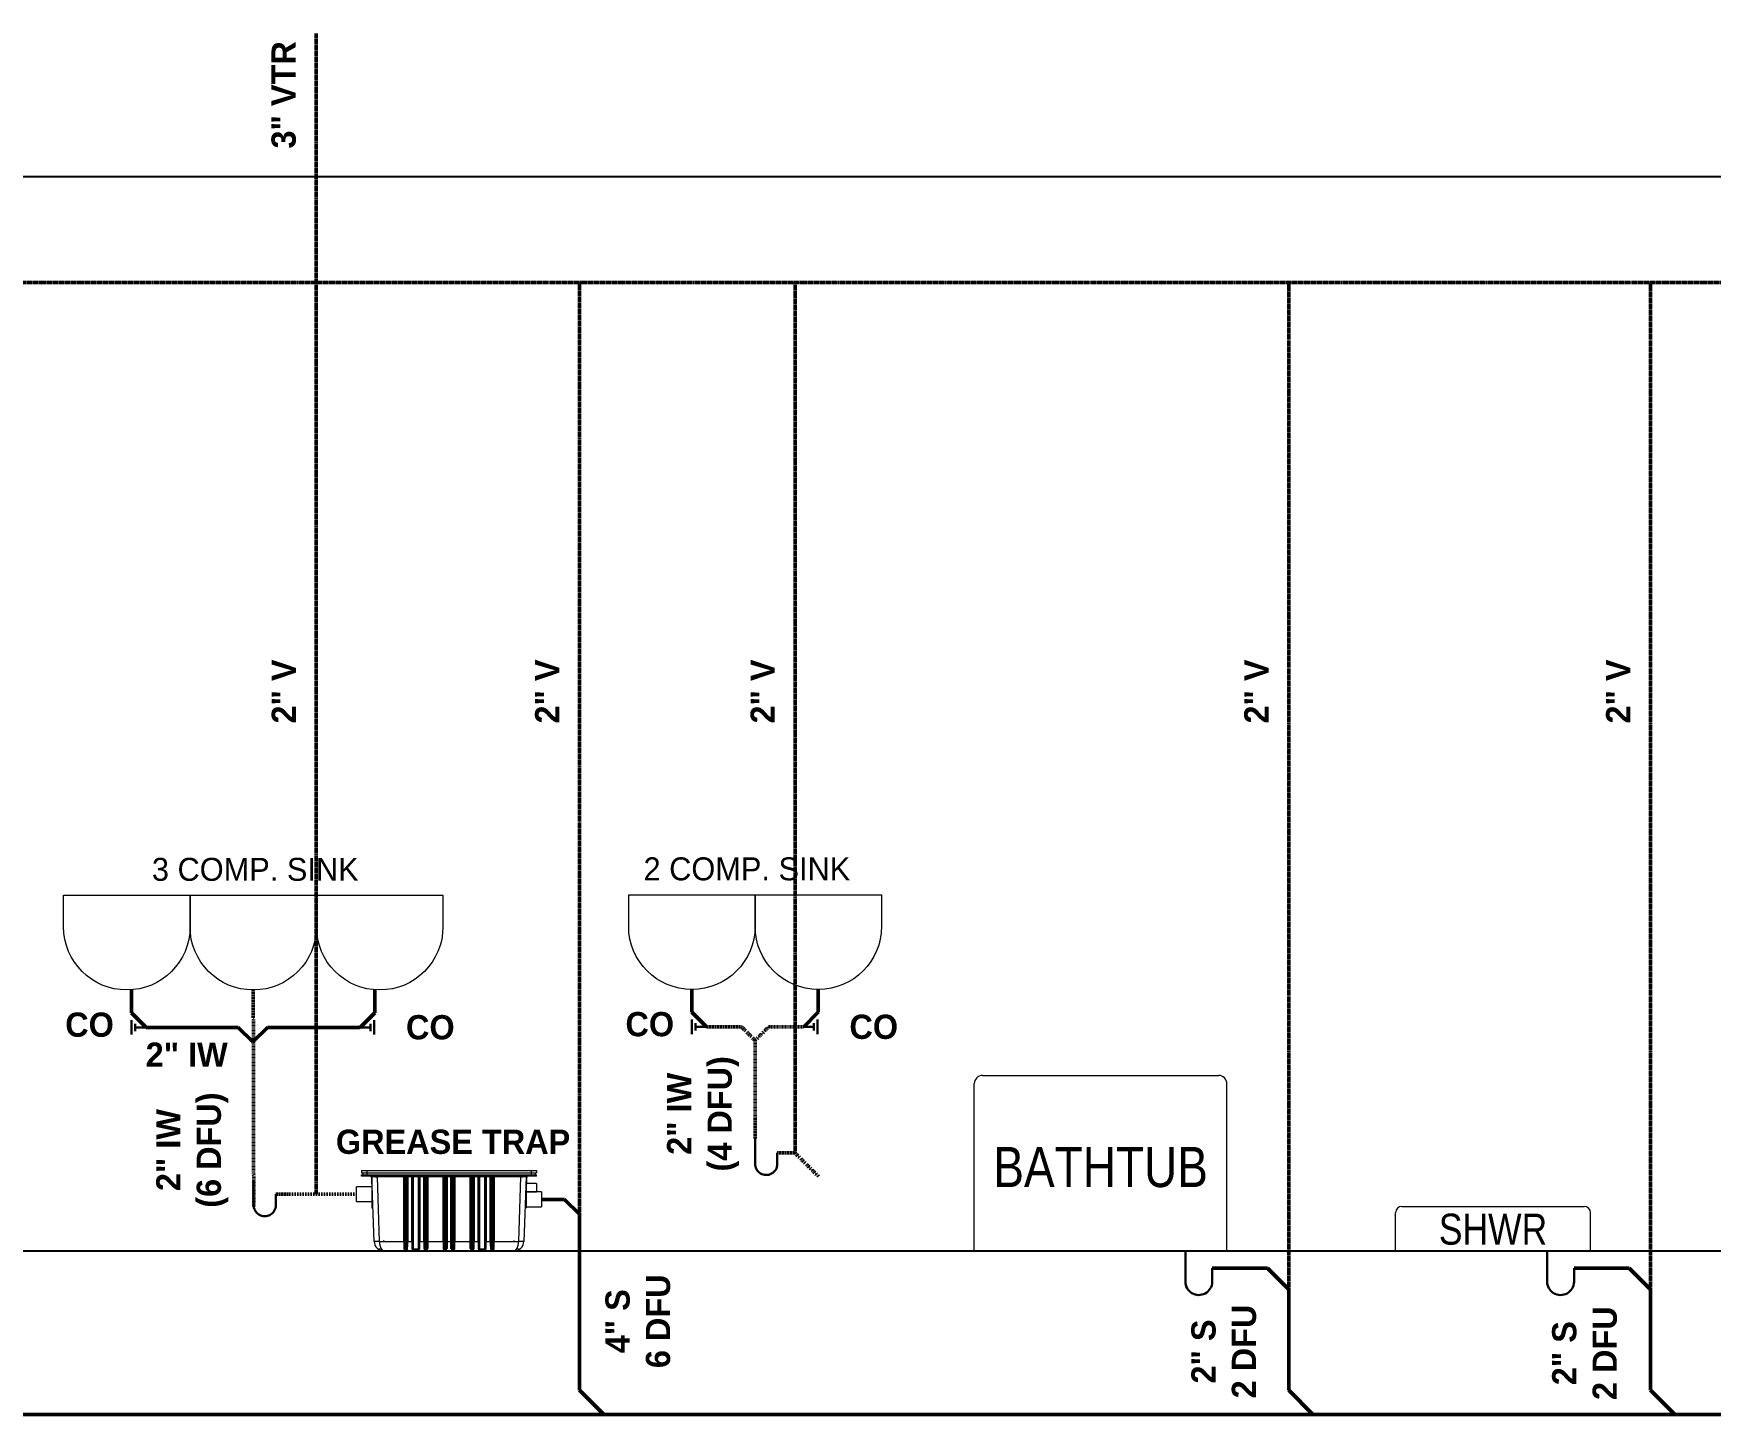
# Model space of a CAD drawing. Header units: inches. Extents: x 2025 to 34930, y -6955 to 4650.
# Drawn here: x 15195 to 15886, y -2734 to -2165 of the extents above; entities that cross this region are included whole.
import ezdxf
from ezdxf.enums import TextEntityAlignment as Align

# ---------------------------------------------------------------- set-up
doc = ezdxf.new("R2010")
doc.units = ezdxf.units.IN
doc.header["$MEASUREMENT"] = 0
doc.linetypes.add('DASHDOT', pattern=[1, 0.5, -0.25, 0, -0.25])
doc.linetypes.add('HIDDEN2', pattern=[0.1875, 0.125, -0.0625])
for name, color, linetype, lineweight in [('P-DR-ACCESS.', 3, 'Continuous', 30), ('P-DR-PIPE', 30, 'Continuous', 50), ('P-DR-TEXT', 7, 'Continuous', 25), ('P-IW-PIPE', 2, 'DASHDOT', 50), ('P-RISER-FIXT', 21, 'Continuous', 20), ('P-VENT', 132, 'HIDDEN2', 50)]:
    doc.layers.add(name, color=color, linetype=linetype, lineweight=lineweight)
doc.styles.add('ARIAL_NARROW', font='ARIALN.TTF')
doc.styles.add('BOO', font='GOTHIC.TTF', dxfattribs={"height": 6})

# ---------------------------------------------------------------- blocks, each defined once
blk = doc.blocks.new('A$C0e8e4996')
for p, q in [((0, 0), (3, 0)), ((3, 1), (3, -1)), ((4, 2), (4, -2))]:
    blk.add_line(p, q)
blk = doc.blocks.new('A$C98944e17')
blk.add_lwpolyline([(16.68, 83.4), (16.68, 75.06, -1), (-16.68, 75.06), (-16.68, 83.4)], format="xyb", close=True)
blk = doc.blocks.new('3COMP')
at = {"xscale": 1.562234001198007, "yscale": 1.562234001198007, "zscale": 1.562234001198007}
for p in [(-52.12, -91.2), (0, -91.2), (52.12, -91.2)]:
    blk.add_blockref('A$C98944e17', p, dxfattribs=at)
at = {"insert": (-41.79, 54.48), "char_height": 9.4781, "attachment_point": 1, "style": 'BOO'}
blk.add_mtext_dynamic_manual_height_columns('3 COMP. SINK', width=98.519, gutter_width=47.39, heights=[0], dxfattribs=at)
blk = doc.blocks.new('2COMP.S.')
at = {"xscale": 1.562234001198007, "yscale": 1.562234001198007, "zscale": 1.562234001198007}
for p in [(-26.06, -130.29), (26.06, -130.29)]:
    blk.add_blockref('A$C98944e17', p, dxfattribs=at)
at = {"insert": (-46, 15.39), "char_height": 9.4781, "attachment_point": 1, "style": 'BOO'}
blk.add_mtext_dynamic_manual_height_columns('2 COMP. SINK', width=98.519, gutter_width=47.39, heights=[0], dxfattribs=at)
blk = doc.blocks.new('BTHTB')
at = {"layer": 'P-RISER-FIXT'}
for p, q in [((90583.87, 18040.18), (90630.95, 18040.18)), ((90582.24, 18005.25), (90582.24, 18038.56)), ((90632.58, 18005.25), (90632.58, 18038.56)), ((90632.58, 18005.25), (90582.24, 18005.25))]:
    blk.add_line(p, q, dxfattribs=at)
for centre, start, end in [((90583.87, 18038.56), 90, 180), ((90630.95, 18038.56), 0, 90)]:
    blk.add_arc(centre, 1.63, start, end, dxfattribs=at)
at = {"layer": 'P-RISER-FIXT', "style": 'ARIAL_NARROW'}
blk.add_text('BATHTUB', height=8, rotation=360, dxfattribs=at).set_placement((90607.41, 18021.95), align=Align.MIDDLE_CENTER)
blk = doc.blocks.new('A$C71d90ee7')
at = {"layer": 'P-RISER-FIXT'}
for p, q in [((-25.17, 0), (-25.17, 9.85)), ((-23.54, 11.48), (23.54, 11.48)), ((25.17, 0), (25.17, 9.85)), ((25.17, 0), (-25.17, 0))]:
    blk.add_line(p, q, dxfattribs=at)
for centre, start, end in [((-23.54, 9.85), 90, 180), ((23.54, 9.85), 0, 90)]:
    blk.add_arc(centre, 1.63, start, end, dxfattribs=at)
at = {"layer": 'P-RISER-FIXT', "style": 'ARIAL_NARROW'}
blk.add_text('SHWR', height=8, rotation=360, dxfattribs=at).set_placement((0, 5.59), align=Align.MIDDLE_CENTER)
blk = doc.blocks.new('SW_CENTERMARKSYMBOL_0')
at = {"color": 0, "linetype": 'Continuous', "lineweight": 0}
for q in [(-0.007, 0), (0, 0.007), (0, -0.007), (0.007, 0)]:
    blk.add_line((0, 0), q, dxfattribs=at)
blk = doc.blocks.new('SW_CENTERMARKSYMBOL_1')
at = {"color": 0, "linetype": 'Continuous', "lineweight": 0}
for q in [(-0.007, 0), (0, 0.007), (0, -0.007), (0.007, 0)]:
    blk.add_line((0, 0), q, dxfattribs=at)
blk = doc.blocks.new('SW_CENTERMARKSYMBOL_2')
at = {"color": 0, "linetype": 'Continuous', "lineweight": 0}
for q in [(-0.007, 0), (0, 0.007), (0, -0.007), (0.007, 0)]:
    blk.add_line((0, 0), q, dxfattribs=at)
blk = doc.blocks.new('SW_CENTERMARKSYMBOL_3')
at = {"color": 0, "linetype": 'Continuous', "lineweight": 0}
for q in [(-0.007, 0), (0, 0.007), (0, -0.007), (0.007, 0)]:
    blk.add_line((0, 0), q, dxfattribs=at)
blk = doc.blocks.new('SW_CENTERMARKSYMBOL_4')
at = {"color": 0, "linetype": 'Continuous', "lineweight": 0}
for q in [(-0.007, 0), (0, 0.007), (0, -0.007), (0.007, 0)]:
    blk.add_line((0, 0), q, dxfattribs=at)
blk = doc.blocks.new('SW_CENTERMARKSYMBOL_5')
at = {"color": 0, "linetype": 'Continuous', "lineweight": 0}
for q in [(-0.007, 0), (0, 0.007), (0, -0.007), (0.007, 0)]:
    blk.add_line((0, 0), q, dxfattribs=at)
blk = doc.blocks.new('SW_CENTERMARKSYMBOL_6')
at = {"color": 0, "linetype": 'Continuous', "lineweight": 0}
for q in [(-0.007, 0), (0, 0.007), (0, -0.007), (0.007, 0)]:
    blk.add_line((0, 0), q, dxfattribs=at)
blk = doc.blocks.new('SW_CENTERMARKSYMBOL_7')
at = {"color": 0, "linetype": 'Continuous', "lineweight": 0}
for q in [(-0.007, 0), (0, 0.007), (0, -0.007), (0.007, 0)]:
    blk.add_line((0, 0), q, dxfattribs=at)
blk = doc.blocks.new('SW_CENTERMARKSYMBOL_8')
at = {"color": 0, "linetype": 'Continuous', "lineweight": 0}
for q in [(-0.007, 0), (0, 0.007), (0, -0.007), (0.007, 0)]:
    blk.add_line((0, 0), q, dxfattribs=at)
blk = doc.blocks.new('SW_CENTERMARKSYMBOL_9')
at = {"color": 0, "linetype": 'Continuous', "lineweight": 0}
for q in [(-0.007, 0), (0, 0.007), (0, -0.007), (0.007, 0)]:
    blk.add_line((0, 0), q, dxfattribs=at)
blk = doc.blocks.new('SW_CENTERMARKSYMBOL_10')
at = {"color": 0, "linetype": 'Continuous', "lineweight": 0}
for q in [(-0.007, 0), (0, 0.007), (0, -0.007), (0.007, 0)]:
    blk.add_line((0, 0), q, dxfattribs=at)
blk = doc.blocks.new('SW_CENTERMARKSYMBOL_11')
at = {"color": 0, "linetype": 'Continuous', "lineweight": 0}
for q in [(-0.007, 0), (0, 0.007), (0, -0.007), (0.007, 0)]:
    blk.add_line((0, 0), q, dxfattribs=at)
blk = doc.blocks.new('GT')
at = {"linetype": 'Continuous', "lineweight": 15}
for p, q in [((-36.05, 0), (-36.05, -1.06)), ((-36.05, 0), (-33.93, 0)), ((-33.93, 0), (-33.93, -1.06)), ((-33.93, 0), (33.93, 0)), ((33.93, 0), (33.93, -1.06)), ((33.93, 0), (36.05, 0)), ((36.05, 0), (36.05, -1.06)), ((-31.78, -6.76), (-38.15, -6.76)), ((-38.15, -9.81), (-38.15, -6.76)), ((-36.05, -1.06), (-33.93, -1.06)), ((-36.05, -2.42), (-36.05, -1.86)), ((-36.05, -1.86), (-33.93, -1.86)), ((-33.93, -2.42), (-36.05, -2.42)), ((-35.52, -1.06), (-35.52, -1.86)), ((-33.93, -1.06), (-33.93, -1.86)), ((-33.93, -1.06), (33.93, -1.06)), ((-33.93, -1.86), (33.93, -1.86)), ((-33.93, -2.42), (-33.93, -1.86)), ((33.93, -2.42), (-33.93, -2.42)), ((-31.92, -4.11), (-31.78, -4.11)), ((-31.92, -4.11), (-31.92, -4.27)), ((-31.92, -4.27), (-31.78, -4.27)), ((-31.92, -4.27), (-31.92, -5.7)), ((-31.92, -5.7), (-31.78, -5.7)), ((-30.86, -29.25), (-31.78, -2.67)), ((-31.78, -2.67), (-31.78, -12.13)), ((-29.66, -2.67), (-29.66, -2.42)), ((-18.66, -2.67), (-29.66, -2.67)), ((-29.66, -2.67), (-28.74, -29.25)), ((-18.66, -2.67), (-18.66, -2.42)), ((-18.66, -29.25), (-18.66, -2.67)), ((-18.4, -2.68), (-18.4, -29.24)), ((-18.36, -2.68), (-18.4, -2.68)), ((-18.36, -32.01), (-18.36, -2.68)), ((-18.09, -2.67), (-18.09, -2.42)), ((-17.33, -2.67), (-18.09, -2.67)), ((-18.09, -2.67), (-18.09, -32.38)), ((-17.28, -2.68), (-17.33, -2.68)), ((-17.33, -32.21), (-17.33, -2.68)), ((-17.28, -29.24), (-17.28, -2.68)), ((-17.01, -2.67), (-17.01, -2.42)), ((-15.35, -2.67), (-17.01, -2.67)), ((-17.01, -2.67), (-17.01, -29.25)), ((-15.35, -2.67), (-15.35, -2.42)), ((-15.35, -29.25), (-15.35, -2.67)), ((-15.08, -2.68), (-15.08, -29.24)), ((-15.04, -2.68), (-15.08, -2.68)), ((-15.04, -32.01), (-15.04, -2.68)), ((-14.77, -2.67), (-14.77, -2.42)), ((-12.61, -2.67), (-14.77, -2.67)), ((-14.77, -2.67), (-14.77, -32.38)), ((-12.61, -2.67), (-12.61, -2.42)), ((-12.61, -32.38), (-12.61, -2.67)), ((-12.3, -2.68), (-12.34, -2.68)), ((-12.34, -2.68), (-12.34, -32.01)), ((-12.3, -29.24), (-12.3, -2.68)), ((-12.03, -2.67), (-12.03, -2.42)), ((-10.37, -2.67), (-12.03, -2.67)), ((-12.03, -2.67), (-12.03, -29.25)), ((-10.37, -2.67), (-10.37, -2.42)), ((-10.37, -29.25), (-10.37, -2.67)), ((-10.11, -2.68), (-10.11, -29.24)), ((-10.06, -2.68), (-10.11, -2.68)), ((-10.06, -32.01), (-10.06, -2.68)), ((-9.8, -2.67), (-9.8, -2.42)), ((-9.3, -2.67), (-9.8, -2.67)), ((-9.8, -2.67), (-9.8, -32.38)), ((-9.3, -2.67), (-9.3, -2.42)), ((-9.3, -32.38), (-9.3, -2.67)), ((-9.03, -29.24), (-9.03, -2.68)), ((-8.77, -2.67), (-8.77, -2.42)), ((-2.42, -2.67), (-8.77, -2.67)), ((-8.77, -2.67), (-8.77, -29.25)), ((-2.42, -2.67), (-2.42, -2.42)), ((-2.42, -29.25), (-2.42, -2.67)), ((-2.16, -2.68), (-2.16, -29.24)), ((-2.11, -2.68), (-2.16, -2.68)), ((-2.11, -32.01), (-2.11, -2.68)), ((-1.85, -2.67), (-1.85, -2.42)), ((-1.35, -2.67), (-1.85, -2.67)), ((-1.85, -2.67), (-1.85, -32.38)), ((-1.35, -2.67), (-1.35, -2.42)), ((-1.35, -32.38), (-1.35, -2.67)), ((-1.09, -29.24), (-1.09, -2.68)), ((-0.82, -2.67), (-0.82, -2.42)), ((0.82, -2.67), (-0.82, -2.67)), ((-0.82, -2.67), (-0.82, -29.25)), ((0.82, -2.67), (0.82, -2.42)), ((0.82, -29.25), (0.82, -2.67)), ((1.09, -2.68), (1.09, -29.24)), ((1.35, -2.67), (1.35, -2.42)), ((1.85, -2.67), (1.35, -2.67)), ((1.35, -2.67), (1.35, -32.38)), ((1.85, -2.67), (1.85, -2.42)), ((1.85, -32.38), (1.85, -2.67)), ((2.16, -2.68), (2.11, -2.68)), ((2.11, -2.68), (2.11, -32.01)), ((2.16, -29.24), (2.16, -2.68)), ((2.42, -2.67), (2.42, -2.42)), ((8.77, -2.67), (2.42, -2.67)), ((2.42, -2.67), (2.42, -29.25)), ((8.77, -2.67), (8.77, -2.42)), ((8.77, -29.25), (8.77, -2.67)), ((9.03, -2.68), (9.03, -29.24)), ((9.3, -2.67), (9.3, -2.42)), ((9.3, -2.67), (9.3, -32.38)), ((9.8, -2.67), (9.3, -2.67)), ((9.8, -2.67), (9.8, -2.42)), ((9.8, -32.38), (9.8, -2.67)), ((10.11, -2.68), (10.06, -2.68)), ((10.06, -2.68), (10.06, -32.01)), ((10.11, -29.24), (10.11, -2.68)), ((10.37, -2.67), (10.37, -2.42)), ((12.03, -2.67), (10.37, -2.67)), ((10.37, -2.67), (10.37, -29.25)), ((12.03, -2.67), (12.03, -2.42)), ((12.03, -29.25), (12.03, -2.67)), ((12.3, -2.68), (12.3, -29.24)), ((12.34, -2.68), (12.3, -2.68)), ((12.34, -32.01), (12.34, -2.68)), ((12.61, -2.67), (12.61, -2.42)), ((14.77, -2.67), (12.61, -2.67)), ((12.61, -2.67), (12.61, -32.38)), ((14.77, -2.67), (14.77, -2.42)), ((14.77, -32.38), (14.77, -2.67)), ((15.08, -2.68), (15.04, -2.68)), ((15.04, -2.68), (15.04, -32.01)), ((15.08, -29.24), (15.08, -2.68)), ((15.35, -2.67), (15.35, -2.42)), ((17.01, -2.67), (15.35, -2.67)), ((15.35, -2.67), (15.35, -29.25)), ((17.01, -2.67), (17.01, -2.42)), ((17.01, -29.25), (17.01, -2.67)), ((17.28, -2.68), (17.28, -29.24)), ((17.32, -2.68), (17.28, -2.68)), ((17.32, -32.01), (17.32, -2.68)), ((17.58, -2.67), (17.58, -2.42)), ((18.09, -2.67), (17.58, -2.67)), ((17.58, -2.67), (17.58, -32.38)), ((18.09, -2.67), (18.09, -2.42)), ((18.09, -32.38), (18.09, -2.67)), ((18.4, -2.68), (18.36, -2.68)), ((18.36, -2.68), (18.36, -32.01)), ((18.4, -29.24), (18.4, -2.68)), ((18.66, -2.42), (18.66, -2.67)), ((29.66, -2.67), (18.66, -2.67)), ((18.66, -2.67), (18.66, -29.25)), ((28.74, -29.25), (29.66, -2.67)), ((29.66, -2.42), (29.66, -2.67)), ((31.78, -2.67), (30.86, -29.25)), ((31.78, -2.67), (31.78, -12.13)), ((32.05, -2.99), (31.78, -2.99)), ((32.05, -3.78), (31.78, -3.78)), ((32.05, -3.97), (31.78, -3.97)), ((32.05, -4.81), (31.78, -4.81)), ((32.05, -5.64), (31.78, -5.64)), ((32.05, -3.78), (32.05, -2.99)), ((36.02, -5.44), (32.05, -5.44)), ((33.93, -1.06), (33.93, -1.86)), ((33.93, -1.06), (36.05, -1.06)), ((33.93, -2.42), (33.93, -1.86)), ((33.93, -1.86), (36.05, -1.86)), ((36.05, -2.42), (33.93, -2.42)), ((35.52, -1.06), (35.52, -1.86)), ((36.02, -5.44), (36.02, -8.87)), ((36.05, -2.42), (36.05, -1.86)), ((-38.15, -12.86), (-38.15, -9.81)), ((-38.15, -12.86), (-31.78, -12.86)), ((-31.78, -12.13), (-31.45, -12.13)), ((-31.78, -12.13), (-31.78, -15.4)), ((31.45, -12.13), (31.78, -12.13)), ((31.78, -8.87), (36.02, -8.87)), ((38.15, -8.88), (31.78, -8.88)), ((31.78, -12.13), (31.78, -15.4)), ((38.15, -8.88), (38.15, -14.98)), ((-31.78, -15.4), (-31.34, -15.4)), ((31.34, -15.4), (31.78, -15.4)), ((31.78, -14.98), (38.15, -14.98)), ((-28.74, -29.25), (-18.66, -29.25)), ((-28.7, -32.68), (-28.69, -32.68)), ((26.83, -33.14), (-26.83, -33.14)), ((-18.09, -32.38), (-17.29, -32.38)), ((-18.09, -32.38), (-18.09, -32.61)), ((-17.07, -32.61), (-18.09, -32.61)), ((-17.01, -29.25), (-15.35, -29.25)), ((-14.77, -32.38), (-12.61, -32.38)), ((-14.77, -32.38), (-14.77, -32.61)), ((-12.61, -32.61), (-14.77, -32.61)), ((-12.61, -32.61), (-12.61, -32.38)), ((-12.03, -29.25), (-10.37, -29.25)), ((-9.8, -32.38), (-9.3, -32.38)), ((-9.8, -32.38), (-9.8, -32.61)), ((-9.3, -32.61), (-9.8, -32.61)), ((-9.3, -32.61), (-9.3, -32.38)), ((-9.03, -32), (-9.03, -29.24)), ((-8.77, -29.25), (-2.42, -29.25)), ((-8.77, -29.25), (-8.77, -32.2)), ((-1.85, -32.38), (-1.35, -32.38)), ((-1.85, -32.38), (-1.85, -32.61)), ((-1.35, -32.61), (-1.85, -32.61)), ((-1.35, -32.61), (-1.35, -32.38)), ((-1.09, -32), (-1.09, -29.24)), ((-0.82, -29.25), (0.82, -29.25)), ((-0.82, -29.25), (-0.82, -32.2)), ((0.82, -32.2), (0.82, -29.25)), ((1.09, -29.24), (1.09, -32)), ((1.35, -32.38), (1.85, -32.38)), ((1.35, -32.38), (1.35, -32.61)), ((1.85, -32.61), (1.35, -32.61)), ((1.85, -32.61), (1.85, -32.38)), ((2.42, -29.25), (8.77, -29.25)), ((8.77, -32.2), (8.77, -29.25)), ((9.03, -29.24), (9.03, -32)), ((9.3, -32.38), (9.8, -32.38)), ((9.3, -32.38), (9.3, -32.61)), ((9.8, -32.61), (9.3, -32.61)), ((9.8, -32.61), (9.8, -32.38)), ((10.37, -29.25), (12.03, -29.25)), ((12.61, -32.38), (14.77, -32.38)), ((12.61, -32.38), (12.61, -32.61)), ((14.77, -32.61), (12.61, -32.61)), ((14.77, -32.61), (14.77, -32.38)), ((15.35, -29.25), (17.01, -29.25)), ((17.58, -32.38), (18.09, -32.38)), ((17.58, -32.38), (17.58, -32.61)), ((18.09, -32.61), (17.58, -32.61)), ((18.09, -32.61), (18.09, -32.38)), ((18.66, -29.25), (28.74, -29.25))]:
    blk.add_line(p, q, dxfattribs=at)
at = {"linetype": 'Continuous', "lineweight": 15, "flags": 128}
for points in [[(-28.74, -29.25), (-28.99, -29.26), (-29.24, -29.26), (-29.49, -29.27), (-29.72, -29.27), (-29.94, -29.28), (-30.14, -29.28), (-30.32, -29.28), (-30.48, -29.28), (-30.61, -29.27), (-30.72, -29.27), (-30.79, -29.26), (-30.84, -29.26), (-30.86, -29.25)], [(30.86, -29.25), (30.84, -29.26), (30.79, -29.26), (30.72, -29.27), (30.61, -29.27), (30.48, -29.28), (30.32, -29.28), (30.14, -29.28), (29.94, -29.28), (29.72, -29.27), (29.49, -29.27), (29.24, -29.26), (28.99, -29.26), (28.74, -29.25)]]:
    blk.add_lwpolyline(points, dxfattribs=at)
at = {"linetype": 'Continuous', "lineweight": 15}
for centre, radius, start, end in [((-32.05, -2.68), 0.265, 2, 90), ((-18.14, -2.68), 0.265, 90.01731, 179.94797), ((-18.09, -2.68), 0.265, 90.01731, 179.94797), ((-18.15, -4.74), 2.06, 88.24797, 95.61247), ((-17.54, -2.68), 0.265, 0.05214, 89.98285), ((-14.82, -2.68), 0.265, 90.01758, 179.94744), ((-14.77, -2.68), 0.265, 90.01758, 179.94744), ((-14.84, -4.74), 2.06, 88.24799, 95.61243), ((-12.61, -2.68), 0.265, 0.05256, 89.98242), ((-12.54, -4.74), 2.06, 84.38753, 91.75205), ((-12.56, -2.68), 0.265, 0.05256, 89.98242), ((-9.84, -2.68), 0.265, 90.01736, 179.94765), ((-9.8, -2.68), 0.265, 90.01744, 179.9477), ((-9.86, -4.74), 2.06, 88.24798, 95.61245), ((-9.3, -2.68), 0.265, 0, 90), ((-9.23, -4.58), 1.91, 84.01329, 91.98914), ((-1.89, -2.68), 0.265, 90.01746, 179.94762), ((-1.85, -2.68), 0.265, 90.01742, 179.94769), ((-1.91, -4.74), 2.06, 88.24797, 95.61246), ((-1.35, -2.68), 0.265, 0, 90), ((-1.29, -4.58), 1.91, 84.01329, 91.98914), ((1.35, -2.68), 0.265, 90, 180), ((1.29, -4.58), 1.91, 88.01086, 95.98671), ((1.85, -2.68), 0.265, 0.05231, 89.98258), ((1.91, -4.74), 2.06, 84.38754, 91.75203), ((1.89, -2.68), 0.265, 0.05238, 89.98254), ((9.3, -2.68), 0.265, 90, 180), ((9.23, -4.58), 1.91, 88.01086, 95.98671), ((9.8, -2.68), 0.265, 0.0523, 89.98256), ((9.86, -4.74), 2.06, 84.38755, 91.75202), ((9.84, -2.68), 0.265, 0.05235, 89.98264), ((12.56, -2.68), 0.265, 90.01758, 179.94744), ((12.61, -2.68), 0.265, 90.01758, 179.94744), ((12.54, -4.74), 2.06, 88.24795, 95.61247), ((14.77, -2.68), 0.265, 0.05256, 89.98242), ((14.84, -4.74), 2.06, 84.38757, 91.75201), ((14.82, -2.68), 0.265, 0.05256, 89.98242), ((17.54, -2.68), 0.265, 90.01715, 179.94786), ((17.58, -2.68), 0.265, 90.01715, 179.94786), ((17.52, -4.74), 2.06, 88.24795, 95.61247), ((18.09, -2.68), 0.265, 0.05203, 89.98269), ((18.15, -4.74), 2.06, 84.38753, 91.75203), ((18.14, -2.68), 0.265, 0.05203, 89.98269), ((32.05, -2.68), 0.265, 90, 178), ((-26.83, -29.11), 4.03, 182, 270), ((-18.6, -27.19), 2.06, 268.24848, 275.61174), ((-18.6, -31.97), 0.247, 265.06797, 350.19124), ((-17.07, -27.19), 2.06, 264.38822, 271.75156), ((-15.28, -27.19), 2.06, 268.24845, 275.61178), ((-15.28, -31.97), 0.247, 265.06781, 350.19166), ((-12.1, -31.97), 0.247, 189.80876, 274.93203), ((-12.1, -27.19), 2.06, 264.38822, 271.75156), ((-10.31, -27.19), 2.06, 268.24845, 275.61178), ((-10.3, -31.97), 0.247, 265.06789, 350.19145), ((-8.83, -27.34), 1.91, 264.01329, 271.98918), ((-8.8, -31.96), 0.24, 188.48654, 276.50288), ((-2.36, -27.19), 2.06, 268.24845, 275.61177), ((-2.36, -31.97), 0.247, 265.06792, 350.19136), ((-0.89, -27.34), 1.91, 264.01328, 271.98918), ((-0.85, -31.96), 0.24, 188.48654, 276.50292), ((0.89, -27.34), 1.91, 268.01082, 275.98672), ((0.85, -31.96), 0.24, 263.49708, 351.51346), ((2.36, -31.97), 0.247, 189.80864, 274.93208), ((2.36, -27.19), 2.06, 264.38823, 271.75155), ((8.83, -27.34), 1.91, 268.01082, 275.98671), ((8.8, -31.96), 0.24, 263.49712, 351.51346), ((10.3, -31.97), 0.247, 189.80855, 274.93211), ((10.31, -27.19), 2.06, 264.38822, 271.75155), ((12.1, -27.19), 2.06, 268.24844, 275.61178), ((12.1, -31.97), 0.247, 265.06797, 350.19124), ((15.28, -31.97), 0.247, 189.80834, 274.93219), ((15.28, -27.19), 2.06, 264.38822, 271.75155), ((17.07, -27.19), 2.06, 268.24844, 275.61178), ((17.08, -31.97), 0.247, 265.06797, 350.19124), ((18.6, -31.97), 0.247, 189.80876, 274.93203), ((18.6, -27.19), 2.06, 264.38826, 271.75152), ((26.83, -29.11), 4.03, 270, 358)]:
    blk.add_arc(centre, radius, start, end, dxfattribs=at)
for centre, major_axis, ratio, start_param, end_param in [((-29.66, -2.68), (2.12, -0.01), 0.004353, 1.572185, 3.141764), ((-18.66, -2.68), (0.265, 0), 0.034899, 0.034928, 1.570796), ((-17.58, -2.68), (0, 0.265), 0.965689, 4.747296, 6.283185), ((-17.59, -2.68), (0.226, 0.139), 0.998638, 5.730464, 5.764152), ((-17.01, -2.68), (0.265, 0), 0.034899, 1.570796, 3.106665), ((-15.35, -2.68), (0.265, 0), 0.034899, 0.034928, 1.570796), ((-12.03, -2.68), (0.265, 0), 0.034899, 1.570796, 3.106665), ((-10.37, -2.68), (0.265, 0), 0.034899, 0.034928, 1.570796), ((-8.77, -2.68), (0.265, 0), 0.034899, 1.570796, 3.141593), ((-2.42, -2.68), (0.265, 0), 0.034899, 0.034928, 1.570796), ((-0.82, -2.68), (0.265, 0), 0.034899, 1.570796, 3.141593), ((0.82, -2.68), (0.265, 0), 0.034899, 0, 1.570796), ((2.42, -2.68), (0.265, 0), 0.034899, 1.570796, 3.106665), ((8.77, -2.68), (0.265, 0), 0.034899, 0, 1.570796), ((10.37, -2.68), (0.265, 0), 0.034899, 1.570796, 3.106665), ((12.03, -2.68), (0.265, 0), 0.034899, 0.034928, 1.570796), ((15.35, -2.68), (0.265, 0), 0.034899, 1.570796, 3.106665), ((17.01, -2.68), (0.265, 0), 0.034899, 0.034928, 1.570796), ((18.66, -2.68), (0.265, 0), 0.034899, 1.570796, 3.106665), ((29.66, -2.68), (2.12, 0.01), 0.004353, 6.283014, 7.852593), ((-26.83, -29.11), (0, 4.03), 0.473684, 1.605703, 3.141593), ((-18.53, -29.11), (0, 4.03), 0.032623, 1.60574, 2.452311), ((-18.27, -29.11), (0, 3.76), 0.034921, 1.605746, 2.452316), ((-17.41, -29.11), (0, 3.76), 0.034921, 3.743402, 4.67744), ((-17.14, -29.11), (0, 4.03), 0.032623, 3.661279, 4.677445), ((-15.22, -29.11), (0, 4.03), 0.032623, 1.60574, 2.452311), ((-14.95, -29.11), (0, 3.76), 0.034921, 1.605746, 2.452316), ((-12.43, -29.11), (0, 3.76), 0.034921, 3.830869, 4.67744), ((-12.16, -29.11), (0, 4.03), 0.032623, 3.830874, 4.677445), ((-10.24, -29.11), (0, 4.03), 0.032623, 1.60574, 2.452311), ((-9.97, -29.11), (0, 3.76), 0.034921, 1.605746, 2.452316), ((-2.29, -29.11), (0, 4.03), 0.032623, 1.60574, 2.452311), ((-2.03, -29.11), (0, 3.76), 0.034921, 1.605746, 2.452316), ((2.03, -29.11), (0, 3.76), 0.034921, 3.830869, 4.67744), ((2.29, -29.11), (0, 4.03), 0.032623, 3.830874, 4.677445), ((9.97, -29.11), (0, 3.76), 0.034921, 3.830869, 4.67744), ((10.24, -29.11), (0, 4.03), 0.032623, 3.830874, 4.677445), ((12.16, -29.11), (0, 4.03), 0.032623, 1.60574, 2.452311), ((12.43, -29.11), (0, 3.76), 0.034921, 1.605746, 2.452316), ((14.95, -29.11), (0, 3.76), 0.034921, 3.830869, 4.67744), ((15.22, -29.11), (0, 4.03), 0.032623, 3.830874, 4.677445), ((17.14, -29.11), (0, 4.03), 0.032623, 1.60574, 2.452311), ((17.41, -29.11), (0, 3.76), 0.034921, 1.605746, 2.452316), ((18.27, -29.11), (0, 3.76), 0.034921, 3.830869, 4.67744), ((18.53, -29.11), (0, 4.03), 0.032623, 3.830874, 4.677445), ((26.83, -29.11), (0, 4.03), 0.473684, 3.141593, 4.677482)]:
    blk.add_ellipse(centre, major_axis=major_axis, ratio=ratio, start_param=start_param, end_param=end_param, dxfattribs=at)
for points, knots in [([(32.05, -4.81), (32.05, -4.73), (32.05, -4.57), (32.05, -4.34), (32.05, -4.14), (32.05, -4), (32.05, -3.98), (32.05, -3.97)], [0, 0, 0, 0, 0.186837, 0.373662, 0.56041, 0.780222, 1, 1, 1, 1]), ([(32.05, -5.64), (32.05, -5.63), (32.05, -5.62), (32.05, -5.51), (32.05, -5.36), (32.05, -5.19), (32.05, -5), (32.05, -4.87), (32.05, -4.81)], [0, 0, 0, 0, 0.186635, 0.373088, 0.559726, 0.706483, 0.853193, 1, 1, 1, 1]), ([(-18.62, -32.22), (-18.62, -32.27), (-18.61, -32.32), (-18.58, -32.38), (-18.56, -32.41), (-18.53, -32.45), (-18.51, -32.47), (-18.47, -32.5), (-18.44, -32.52), (-18.4, -32.54), (-18.38, -32.55), (-18.35, -32.56), (-18.34, -32.57), (-18.3, -32.58), (-18.28, -32.58), (-18.25, -32.59), (-18.23, -32.59), (-18.17, -32.6), (-18.13, -32.61), (-18.09, -32.61)], [0, 0, 0, 0, 0.25, 0.25, 0.375, 0.375, 0.5, 0.5, 0.625, 0.625, 0.6875, 0.6875, 0.75, 0.75, 0.8125, 0.8125, 0.875, 0.875, 1, 1, 1, 1]), ([(-18.09, -32.38), (-18.12, -32.38), (-18.14, -32.38), (-18.18, -32.37), (-18.2, -32.35), (-18.23, -32.34), (-18.24, -32.33), (-18.25, -32.31), (-18.26, -32.31), (-18.28, -32.28), (-18.29, -32.27), (-18.31, -32.23), (-18.32, -32.21), (-18.33, -32.17), (-18.34, -32.15), (-18.35, -32.09), (-18.35, -32.05), (-18.36, -32.01)], [0, 0, 0, 0, 0.125, 0.125, 0.25, 0.25, 0.3125, 0.3125, 0.375, 0.375, 0.5, 0.5, 0.625, 0.625, 0.75, 0.75, 1, 1, 1, 1]), ([(-17.29, -32.38), (-17.3, -32.36), (-17.31, -32.33), (-17.33, -32.27), (-17.33, -32.24), (-17.33, -32.21)], [0, 0, 0, 0, 0.5, 0.5, 1, 1, 1, 1]), ([(-17.29, -32.38), (-17.27, -32.41), (-17.26, -32.43), (-17.23, -32.47), (-17.22, -32.48), (-17.21, -32.5), (-17.2, -32.51), (-17.17, -32.54), (-17.15, -32.55), (-17.12, -32.57), (-17.11, -32.58), (-17.09, -32.59), (-17.08, -32.6), (-17.07, -32.61)], [0, 0, 0, 0, 0.25, 0.25, 0.375, 0.375, 0.5, 0.5, 0.75, 0.75, 0.875, 0.875, 1, 1, 1, 1]), ([(-15.3, -32.22), (-15.3, -32.27), (-15.29, -32.32), (-15.26, -32.38), (-15.24, -32.41), (-15.21, -32.45), (-15.19, -32.47), (-15.15, -32.5), (-15.12, -32.52), (-15.08, -32.54), (-15.07, -32.55), (-15.03, -32.56), (-15.02, -32.57), (-14.98, -32.58), (-14.97, -32.58), (-14.93, -32.59), (-14.91, -32.59), (-14.85, -32.6), (-14.81, -32.61), (-14.77, -32.61)], [0, 0, 0, 0, 0.25, 0.25, 0.375, 0.375, 0.5, 0.5, 0.625, 0.625, 0.6875, 0.6875, 0.75, 0.75, 0.8125, 0.8125, 0.875, 0.875, 1, 1, 1, 1]), ([(-14.77, -32.38), (-14.8, -32.38), (-14.82, -32.38), (-14.87, -32.37), (-14.89, -32.35), (-14.91, -32.34), (-14.92, -32.33), (-14.94, -32.31), (-14.94, -32.31), (-14.96, -32.28), (-14.97, -32.27), (-14.99, -32.23), (-15, -32.21), (-15.02, -32.17), (-15.02, -32.15), (-15.03, -32.09), (-15.04, -32.05), (-15.04, -32.01)], [0, 0, 0, 0, 0.125, 0.125, 0.25, 0.25, 0.3125, 0.3125, 0.375, 0.375, 0.5, 0.5, 0.625, 0.625, 0.75, 0.75, 1, 1, 1, 1]), ([(-12.34, -32.01), (-12.34, -32.05), (-12.35, -32.09), (-12.36, -32.15), (-12.37, -32.17), (-12.38, -32.21), (-12.39, -32.23), (-12.41, -32.27), (-12.42, -32.28), (-12.44, -32.31), (-12.46, -32.33), (-12.49, -32.35), (-12.49, -32.35), (-12.51, -32.36), (-12.53, -32.37), (-12.56, -32.38), (-12.58, -32.38), (-12.61, -32.38)], [0, 0, 0, 0, 0.25, 0.25, 0.375, 0.375, 0.5, 0.5, 0.625, 0.625, 0.75, 0.75, 0.8125, 0.8125, 0.875, 0.875, 1, 1, 1, 1]), ([(-12.61, -32.61), (-12.59, -32.61), (-12.57, -32.6), (-12.53, -32.6), (-12.51, -32.6), (-12.45, -32.59), (-12.41, -32.58), (-12.36, -32.57), (-12.35, -32.56), (-12.31, -32.55), (-12.3, -32.54), (-12.27, -32.53), (-12.26, -32.52), (-12.23, -32.5), (-12.22, -32.49), (-12.19, -32.47), (-12.17, -32.45), (-12.14, -32.41), (-12.12, -32.38), (-12.09, -32.32), (-12.08, -32.27), (-12.08, -32.22)], [0, 0, 0, 0, 0.0625, 0.0625, 0.125, 0.125, 0.25, 0.25, 0.3125, 0.3125, 0.375, 0.375, 0.4375, 0.4375, 0.5, 0.5, 0.625, 0.625, 0.75, 0.75, 1, 1, 1, 1]), ([(-10.33, -32.22), (-10.32, -32.27), (-10.31, -32.32), (-10.28, -32.38), (-10.27, -32.41), (-10.24, -32.45), (-10.22, -32.47), (-10.17, -32.5), (-10.15, -32.52), (-10.1, -32.54), (-10.09, -32.55), (-10.06, -32.56), (-10.04, -32.57), (-10.01, -32.58), (-9.99, -32.58), (-9.95, -32.59), (-9.93, -32.59), (-9.88, -32.6), (-9.84, -32.61), (-9.8, -32.61)], [0, 0, 0, 0, 0.25, 0.25, 0.375, 0.375, 0.5, 0.5, 0.625, 0.625, 0.6875, 0.6875, 0.75, 0.75, 0.8125, 0.8125, 0.875, 0.875, 1, 1, 1, 1]), ([(-9.8, -32.38), (-9.82, -32.38), (-9.84, -32.38), (-9.89, -32.37), (-9.91, -32.35), (-9.94, -32.34), (-9.94, -32.33), (-9.96, -32.31), (-9.97, -32.31), (-9.99, -32.28), (-10, -32.27), (-10.02, -32.23), (-10.02, -32.21), (-10.04, -32.17), (-10.04, -32.15), (-10.06, -32.09), (-10.06, -32.05), (-10.06, -32.01)], [0, 0, 0, 0, 0.125, 0.125, 0.25, 0.25, 0.3125, 0.3125, 0.375, 0.375, 0.5, 0.5, 0.625, 0.625, 0.75, 0.75, 1, 1, 1, 1]), ([(-9.03, -32), (-9.03, -32.04), (-9.04, -32.08), (-9.05, -32.14), (-9.05, -32.16), (-9.07, -32.2), (-9.07, -32.22), (-9.09, -32.26), (-9.1, -32.28), (-9.13, -32.31), (-9.15, -32.33), (-9.18, -32.35), (-9.2, -32.36), (-9.24, -32.38), (-9.25, -32.38), (-9.27, -32.38), (-9.29, -32.38), (-9.3, -32.38)], [0, 0, 0, 0, 0.25, 0.25, 0.375, 0.375, 0.5, 0.5, 0.625, 0.625, 0.75, 0.75, 0.875, 0.875, 0.9375, 0.9375, 1, 1, 1, 1]), ([(-9.3, -32.61), (-9.28, -32.61), (-9.26, -32.6), (-9.22, -32.6), (-9.2, -32.6), (-9.14, -32.59), (-9.1, -32.58), (-9.05, -32.57), (-9.03, -32.56), (-9, -32.55), (-8.98, -32.54), (-8.96, -32.52), (-8.94, -32.51), (-8.92, -32.5), (-8.9, -32.49), (-8.87, -32.46), (-8.85, -32.44), (-8.82, -32.4), (-8.81, -32.37), (-8.78, -32.3), (-8.77, -32.25), (-8.77, -32.2)], [0, 0, 0, 0, 0.0625, 0.0625, 0.125, 0.125, 0.25, 0.25, 0.3125, 0.3125, 0.375, 0.375, 0.4375, 0.4375, 0.5, 0.5, 0.625, 0.625, 0.75, 0.75, 1, 1, 1, 1]), ([(-2.38, -32.22), (-2.38, -32.27), (-2.37, -32.32), (-2.33, -32.38), (-2.32, -32.41), (-2.29, -32.45), (-2.27, -32.47), (-2.22, -32.5), (-2.2, -32.52), (-2.16, -32.54), (-2.14, -32.55), (-2.11, -32.56), (-2.09, -32.57), (-2.06, -32.58), (-2.04, -32.58), (-2, -32.59), (-1.99, -32.59), (-1.93, -32.6), (-1.89, -32.61), (-1.85, -32.61)], [0, 0, 0, 0, 0.25, 0.25, 0.375, 0.375, 0.5, 0.5, 0.625, 0.625, 0.6875, 0.6875, 0.75, 0.75, 0.8125, 0.8125, 0.875, 0.875, 1, 1, 1, 1]), ([(-1.85, -32.38), (-1.87, -32.38), (-1.9, -32.38), (-1.94, -32.37), (-1.96, -32.35), (-1.99, -32.34), (-2, -32.33), (-2.01, -32.31), (-2.02, -32.31), (-2.04, -32.28), (-2.05, -32.27), (-2.07, -32.23), (-2.08, -32.21), (-2.09, -32.17), (-2.1, -32.15), (-2.11, -32.09), (-2.11, -32.05), (-2.11, -32.01)], [0, 0, 0, 0, 0.125, 0.125, 0.25, 0.25, 0.3125, 0.3125, 0.375, 0.375, 0.5, 0.5, 0.625, 0.625, 0.75, 0.75, 1, 1, 1, 1]), ([(-1.09, -32), (-1.09, -32.04), (-1.09, -32.08), (-1.1, -32.14), (-1.11, -32.16), (-1.12, -32.2), (-1.13, -32.22), (-1.15, -32.26), (-1.16, -32.28), (-1.18, -32.31), (-1.2, -32.33), (-1.24, -32.35), (-1.26, -32.36), (-1.29, -32.38), (-1.3, -32.38), (-1.33, -32.38), (-1.34, -32.38), (-1.35, -32.38)], [0, 0, 0, 0, 0.25, 0.25, 0.375, 0.375, 0.5, 0.5, 0.625, 0.625, 0.75, 0.75, 0.875, 0.875, 0.9375, 0.9375, 1, 1, 1, 1]), ([(-1.35, -32.61), (-1.33, -32.61), (-1.31, -32.6), (-1.27, -32.6), (-1.25, -32.6), (-1.19, -32.59), (-1.15, -32.58), (-1.1, -32.57), (-1.08, -32.56), (-1.05, -32.55), (-1.04, -32.54), (-1.01, -32.52), (-1, -32.51), (-0.97, -32.5), (-0.96, -32.49), (-0.92, -32.46), (-0.91, -32.44), (-0.87, -32.4), (-0.86, -32.37), (-0.83, -32.3), (-0.82, -32.25), (-0.82, -32.2)], [0, 0, 0, 0, 0.0625, 0.0625, 0.125, 0.125, 0.25, 0.25, 0.3125, 0.3125, 0.375, 0.375, 0.4375, 0.4375, 0.5, 0.5, 0.625, 0.625, 0.75, 0.75, 1, 1, 1, 1]), ([(0.82, -32.2), (0.82, -32.25), (0.83, -32.3), (0.86, -32.37), (0.87, -32.4), (0.91, -32.44), (0.92, -32.46), (0.97, -32.5), (0.99, -32.52), (1.05, -32.55), (1.08, -32.56), (1.14, -32.58), (1.15, -32.58), (1.19, -32.59), (1.21, -32.59), (1.27, -32.6), (1.31, -32.61), (1.35, -32.61)], [0, 0, 0, 0, 0.25, 0.25, 0.375, 0.375, 0.5, 0.5, 0.625, 0.625, 0.75, 0.75, 0.8125, 0.8125, 0.875, 0.875, 1, 1, 1, 1]), ([(1.35, -32.38), (1.34, -32.38), (1.33, -32.38), (1.3, -32.38), (1.29, -32.38), (1.26, -32.36), (1.24, -32.35), (1.21, -32.33), (1.2, -32.33), (1.18, -32.31), (1.18, -32.3), (1.16, -32.28), (1.15, -32.26), (1.12, -32.2), (1.11, -32.16), (1.09, -32.08), (1.09, -32.04), (1.09, -32)], [0, 0, 0, 0, 0.0625, 0.0625, 0.125, 0.125, 0.25, 0.25, 0.3125, 0.3125, 0.375, 0.375, 0.5, 0.5, 0.75, 0.75, 1, 1, 1, 1]), ([(2.11, -32.01), (2.11, -32.05), (2.11, -32.09), (2.1, -32.15), (2.09, -32.17), (2.08, -32.21), (2.07, -32.23), (2.05, -32.27), (2.04, -32.28), (2.01, -32.31), (2, -32.33), (1.97, -32.35), (1.96, -32.35), (1.94, -32.36), (1.93, -32.37), (1.9, -32.38), (1.87, -32.38), (1.85, -32.38)], [0, 0, 0, 0, 0.25, 0.25, 0.375, 0.375, 0.5, 0.5, 0.625, 0.625, 0.75, 0.75, 0.8125, 0.8125, 0.875, 0.875, 1, 1, 1, 1]), ([(1.85, -32.61), (1.87, -32.61), (1.89, -32.6), (1.93, -32.6), (1.95, -32.6), (2.01, -32.59), (2.04, -32.58), (2.09, -32.57), (2.11, -32.56), (2.14, -32.55), (2.16, -32.54), (2.18, -32.53), (2.2, -32.52), (2.22, -32.5), (2.24, -32.49), (2.27, -32.47), (2.29, -32.45), (2.32, -32.41), (2.33, -32.38), (2.37, -32.32), (2.38, -32.27), (2.38, -32.22)], [0, 0, 0, 0, 0.0625, 0.0625, 0.125, 0.125, 0.25, 0.25, 0.3125, 0.3125, 0.375, 0.375, 0.4375, 0.4375, 0.5, 0.5, 0.625, 0.625, 0.75, 0.75, 1, 1, 1, 1]), ([(8.77, -32.2), (8.77, -32.25), (8.78, -32.3), (8.81, -32.37), (8.82, -32.4), (8.85, -32.44), (8.87, -32.46), (8.92, -32.5), (8.94, -32.52), (9, -32.55), (9.03, -32.56), (9.08, -32.58), (9.1, -32.58), (9.14, -32.59), (9.16, -32.59), (9.22, -32.6), (9.26, -32.61), (9.3, -32.61)], [0, 0, 0, 0, 0.25, 0.25, 0.375, 0.375, 0.5, 0.5, 0.625, 0.625, 0.75, 0.75, 0.8125, 0.8125, 0.875, 0.875, 1, 1, 1, 1]), ([(9.3, -32.38), (9.29, -32.38), (9.27, -32.38), (9.25, -32.38), (9.24, -32.38), (9.2, -32.36), (9.18, -32.35), (9.16, -32.33), (9.15, -32.33), (9.13, -32.31), (9.12, -32.3), (9.1, -32.28), (9.09, -32.26), (9.06, -32.2), (9.05, -32.16), (9.04, -32.08), (9.03, -32.04), (9.03, -32)], [0, 0, 0, 0, 0.0625, 0.0625, 0.125, 0.125, 0.25, 0.25, 0.3125, 0.3125, 0.375, 0.375, 0.5, 0.5, 0.75, 0.75, 1, 1, 1, 1]), ([(10.06, -32.01), (10.06, -32.05), (10.06, -32.09), (10.04, -32.15), (10.04, -32.17), (10.02, -32.21), (10.02, -32.23), (10, -32.27), (9.99, -32.28), (9.96, -32.31), (9.94, -32.33), (9.92, -32.35), (9.91, -32.35), (9.89, -32.36), (9.88, -32.37), (9.84, -32.38), (9.82, -32.38), (9.8, -32.38)], [0, 0, 0, 0, 0.25, 0.25, 0.375, 0.375, 0.5, 0.5, 0.625, 0.625, 0.75, 0.75, 0.8125, 0.8125, 0.875, 0.875, 1, 1, 1, 1]), ([(9.8, -32.61), (9.82, -32.61), (9.84, -32.6), (9.88, -32.6), (9.9, -32.6), (9.95, -32.59), (9.99, -32.58), (10.04, -32.57), (10.06, -32.56), (10.09, -32.55), (10.1, -32.54), (10.13, -32.53), (10.15, -32.52), (10.17, -32.5), (10.18, -32.49), (10.22, -32.47), (10.24, -32.45), (10.27, -32.41), (10.28, -32.38), (10.31, -32.32), (10.32, -32.27), (10.33, -32.22)], [0, 0, 0, 0, 0.0625, 0.0625, 0.125, 0.125, 0.25, 0.25, 0.3125, 0.3125, 0.375, 0.375, 0.4375, 0.4375, 0.5, 0.5, 0.625, 0.625, 0.75, 0.75, 1, 1, 1, 1]), ([(12.08, -32.22), (12.08, -32.27), (12.09, -32.32), (12.12, -32.38), (12.14, -32.41), (12.17, -32.45), (12.19, -32.47), (12.23, -32.5), (12.26, -32.52), (12.3, -32.54), (12.32, -32.55), (12.35, -32.56), (12.36, -32.57), (12.4, -32.58), (12.41, -32.58), (12.45, -32.59), (12.47, -32.59), (12.53, -32.6), (12.57, -32.61), (12.61, -32.61)], [0, 0, 0, 0, 0.25, 0.25, 0.375, 0.375, 0.5, 0.5, 0.625, 0.625, 0.6875, 0.6875, 0.75, 0.75, 0.8125, 0.8125, 0.875, 0.875, 1, 1, 1, 1]), ([(12.61, -32.38), (12.58, -32.38), (12.56, -32.38), (12.51, -32.37), (12.49, -32.35), (12.47, -32.34), (12.46, -32.33), (12.44, -32.31), (12.44, -32.31), (12.42, -32.28), (12.41, -32.27), (12.39, -32.23), (12.38, -32.21), (12.37, -32.17), (12.36, -32.15), (12.35, -32.09), (12.34, -32.05), (12.34, -32.01)], [0, 0, 0, 0, 0.125, 0.125, 0.25, 0.25, 0.3125, 0.3125, 0.375, 0.375, 0.5, 0.5, 0.625, 0.625, 0.75, 0.75, 1, 1, 1, 1]), ([(15.04, -32.01), (15.04, -32.05), (15.03, -32.09), (15.02, -32.15), (15.02, -32.17), (15, -32.21), (14.99, -32.23), (14.98, -32.27), (14.96, -32.28), (14.94, -32.31), (14.92, -32.33), (14.9, -32.35), (14.89, -32.35), (14.87, -32.36), (14.86, -32.37), (14.82, -32.38), (14.8, -32.38), (14.77, -32.38)], [0, 0, 0, 0, 0.25, 0.25, 0.375, 0.375, 0.5, 0.5, 0.625, 0.625, 0.75, 0.75, 0.8125, 0.8125, 0.875, 0.875, 1, 1, 1, 1]), ([(14.77, -32.61), (14.79, -32.61), (14.81, -32.6), (14.85, -32.6), (14.87, -32.6), (14.93, -32.59), (14.97, -32.58), (15.02, -32.57), (15.03, -32.56), (15.07, -32.55), (15.08, -32.54), (15.11, -32.53), (15.12, -32.52), (15.15, -32.5), (15.16, -32.49), (15.19, -32.47), (15.21, -32.45), (15.24, -32.41), (15.26, -32.38), (15.29, -32.32), (15.3, -32.27), (15.3, -32.22)], [0, 0, 0, 0, 0.0625, 0.0625, 0.125, 0.125, 0.25, 0.25, 0.3125, 0.3125, 0.375, 0.375, 0.4375, 0.4375, 0.5, 0.5, 0.625, 0.625, 0.75, 0.75, 1, 1, 1, 1]), ([(17.05, -32.22), (17.06, -32.27), (17.07, -32.32), (17.1, -32.38), (17.11, -32.41), (17.15, -32.45), (17.16, -32.47), (17.21, -32.5), (17.23, -32.52), (17.28, -32.54), (17.29, -32.55), (17.32, -32.56), (17.34, -32.57), (17.37, -32.58), (17.39, -32.58), (17.43, -32.59), (17.45, -32.59), (17.51, -32.6), (17.54, -32.61), (17.58, -32.61)], [0, 0, 0, 0, 0.25, 0.25, 0.375, 0.375, 0.5, 0.5, 0.625, 0.625, 0.6875, 0.6875, 0.75, 0.75, 0.8125, 0.8125, 0.875, 0.875, 1, 1, 1, 1]), ([(17.58, -32.38), (17.56, -32.38), (17.54, -32.38), (17.49, -32.37), (17.47, -32.35), (17.45, -32.34), (17.44, -32.33), (17.42, -32.31), (17.41, -32.31), (17.39, -32.28), (17.38, -32.27), (17.36, -32.23), (17.36, -32.21), (17.34, -32.17), (17.34, -32.15), (17.32, -32.09), (17.32, -32.05), (17.32, -32.01)], [0, 0, 0, 0, 0.125, 0.125, 0.25, 0.25, 0.3125, 0.3125, 0.375, 0.375, 0.5, 0.5, 0.625, 0.625, 0.75, 0.75, 1, 1, 1, 1]), ([(18.36, -32.01), (18.35, -32.05), (18.35, -32.09), (18.34, -32.15), (18.33, -32.17), (18.32, -32.21), (18.31, -32.23), (18.29, -32.27), (18.28, -32.28), (18.25, -32.31), (18.24, -32.33), (18.21, -32.35), (18.2, -32.35), (18.18, -32.36), (18.17, -32.37), (18.14, -32.38), (18.12, -32.38), (18.09, -32.38)], [0, 0, 0, 0, 0.25, 0.25, 0.375, 0.375, 0.5, 0.5, 0.625, 0.625, 0.75, 0.75, 0.8125, 0.8125, 0.875, 0.875, 1, 1, 1, 1]), ([(18.09, -32.61), (18.11, -32.61), (18.13, -32.6), (18.17, -32.6), (18.19, -32.6), (18.25, -32.59), (18.28, -32.58), (18.34, -32.57), (18.35, -32.56), (18.38, -32.55), (18.4, -32.54), (18.43, -32.53), (18.44, -32.52), (18.47, -32.5), (18.48, -32.49), (18.51, -32.47), (18.53, -32.45), (18.56, -32.41), (18.58, -32.38), (18.61, -32.32), (18.62, -32.27), (18.62, -32.22)], [0, 0, 0, 0, 0.0625, 0.0625, 0.125, 0.125, 0.25, 0.25, 0.3125, 0.3125, 0.375, 0.375, 0.4375, 0.4375, 0.5, 0.5, 0.625, 0.625, 0.75, 0.75, 1, 1, 1, 1]), ([(28.69, -32.68), (28.69, -32.68), (28.69, -32.68), (28.69, -32.68), (28.69, -32.68)], [0, 0, 0, 0, 0.895293, 1, 1, 1, 1])]:
    blk.add_open_spline(points, degree=3, knots=knots, dxfattribs=at)
at = {"linetype": 'Continuous', "lineweight": 0, "xscale": 31.81178240498722, "yscale": 31.81178240498722, "zscale": 31.81178240498722}
for name, p in [('SW_CENTERMARKSYMBOL_9', (-32.05, -2.68)), ('SW_CENTERMARKSYMBOL_10', (-30.14, -2.68)), ('SW_CENTERMARKSYMBOL_8', (-9.3, -2.68)), ('SW_CENTERMARKSYMBOL_7', (-1.35, -2.68)), ('SW_CENTERMARKSYMBOL_6', (1.35, -2.68)), ('SW_CENTERMARKSYMBOL_5', (9.3, -2.68)), ('SW_CENTERMARKSYMBOL_4', (30.14, -2.68)), ('SW_CENTERMARKSYMBOL_3', (32.05, -2.68)), ('SW_CENTERMARKSYMBOL_11', (-28.57, -32.45)), ('SW_CENTERMARKSYMBOL_1', (-26.83, -29.11)), ('SW_CENTERMARKSYMBOL_0', (26.83, -29.11)), ('SW_CENTERMARKSYMBOL_2', (28.57, -32.45))]:
    blk.add_blockref(name, p, dxfattribs=at)

msp = doc.modelspace()

# ---------------------------------------------------------------- linework, layer by layer
at = {"color": 8}
for p, q in [((14646.94, -2223.59), (17200.11, -2223.59)), ((14646.94, -2666.43), (17204.18, -2666.43))]:
    msp.add_line(p, q, dxfattribs=at)
at = {"layer": 'P-DR-ACCESS.', "ltscale": 0.5}
for p, q in [((15669.71, -2666.43), (15669.71, -2678.99)), ((15818.81, -2666.43), (15818.81, -2678.99))]:
    msp.add_line(p, q, dxfattribs=at)
for points in [[(15492.39, -2620.16), (15492.39, -2630.5, 1.001181), (15501.52, -2630.71), (15501.52, -2626.09)], [(15285.71, -2637.16), (15285.71, -2647.51, 1.001181), (15294.85, -2647.71), (15294.85, -2643.1)], [(15669.71, -2666.43), (15669.71, -2678.99, 1.001181), (15680.8, -2679.23), (15680.8, -2673.63)], [(15818.81, -2666.43), (15818.81, -2678.99, 1.001181), (15829.9, -2679.23), (15829.9, -2673.63)]]:
    msp.add_lwpolyline(points, format="xyb", dxfattribs=at)
at = {"layer": 'P-DR-PIPE'}
for p, q in [((15404.37, -2645.22), (15413.89, -2645.22)), ((15413.89, -2645.22), (15420.03, -2651.37)), ((15420.03, -2651.37), (15420.03, -2723.9)), ((15712.31, -2682.38), (15712.31, -2723.9)), ((15861.41, -2682.38), (15861.41, -2723.9)), ((15430.03, -2733.9), (15420.03, -2723.9)), ((15722.31, -2733.9), (15712.31, -2723.9)), ((15871.41, -2733.9), (15861.41, -2723.9)), ((17094.13, -2733.9), (14834.51, -2733.9))]:
    msp.add_line(p, q, dxfattribs=at)
at = {"layer": 'P-DR-PIPE', "ltscale": 0.5}
for p, q in [((15680.8, -2673.63), (15703.57, -2673.63)), ((15703.57, -2673.63), (15712.31, -2682.38)), ((15829.9, -2673.63), (15852.67, -2673.63)), ((15852.67, -2673.63), (15861.41, -2682.38))]:
    msp.add_line(p, q, dxfattribs=at)
at = {"layer": 'P-IW-PIPE', "linetype": 'ByBlock'}
for p, q in [((15235.42, -2558.9), (15235.42, -2568.3)), ((15335.68, -2558.9), (15335.68, -2568.3)), ((15466.33, -2558.7), (15466.33, -2568.1)), ((15518.44, -2558.7), (15518.44, -2568.1)), ((15241.43, -2574.31), (15235.42, -2568.3)), ((15329.67, -2574.31), (15335.68, -2568.3)), ((15472.34, -2574.11), (15466.33, -2568.1)), ((15512.43, -2574.11), (15518.44, -2568.1)), ((15241.43, -2574.31), (15279.35, -2574.31)), ((15285.37, -2580.32), (15279.35, -2574.31)), ((15285.37, -2580.32), (15291.38, -2574.31)), ((15329.67, -2574.31), (15291.38, -2574.31))]:
    msp.add_line(p, q, dxfattribs=at)
at = {"layer": 'P-IW-PIPE'}
for p, q in [((15285.55, -2558.9), (15285.74, -2648.16)), ((15472.34, -2574.11), (15486.8, -2574.11)), ((15492.39, -2579.69), (15486.8, -2574.11)), ((15492.39, -2579.69), (15497.97, -2574.11)), ((15497.97, -2574.11), (15512.43, -2574.11)), ((15492.39, -2579.69), (15492.39, -2620.16)), ((15501.52, -2626.09), (15508.83, -2626.09)), ((15508.83, -2626.09), (15518.57, -2635.82)), ((15294.85, -2643.1), (15328.07, -2643.1))]:
    msp.add_line(p, q, dxfattribs=at)
at = {"layer": 'P-VENT'}
for p, q in [((15311.46, -2643.1), (15311.46, -2164.58)), ((14824.51, -2267.18), (16969.92, -2267.18)), ((15508.83, -2626.09), (15508.83, -2267.18)), ((15712.31, -2682.38), (15712.31, -2267.18)), ((15861.41, -2682.38), (15861.41, -2267.18))]:
    msp.add_line(p, q, dxfattribs=at)

# ---------------------------------------------------------------- block references
at = {"layer": 'P-DR-ACCESS.', "yscale": 1.502704105997298, "zscale": 1.502704105997298, "rotation": 180}
for p, xscale in [((15241.43, -2574.31), 1.502704105997298), ((15329.3, -2574.31), -1.502704105997298), ((15472.34, -2574.11), 1.502704105997298), ((15512.06, -2574.11), -1.502704105997298)]:
    msp.add_blockref('A$C0e8e4996', p, dxfattribs=dict(at, xscale=xscale))
at = {"layer": 'P-DR-ACCESS.'}
msp.add_blockref('GT', (15366.22, -2633.29), dxfattribs=at)
at = {"layer": 'P-RISER-FIXT'}
for name, p in [('3COMP', (15285.55, -2558.9)), ('2COMP.S.', (15492.39, -2519.61))]:
    msp.add_blockref(name, p, dxfattribs=at)
for name, p, xscale, yscale, zscale in [('BTHTB', (-171792.91, -39911.53), 2.068569155293587, 2.068569155293587, 2.068569155293587), ('A$C71d90ee7', (15796.52, -2666.43), 1.596175501458851, 1.596175501458851, 1.596175501458851)]:
    msp.add_blockref(name, p, dxfattribs=dict(at, xscale=xscale, yscale=yscale, zscale=zscale))

# ---------------------------------------------------------------- texts
at = {"layer": 'P-DR-TEXT', "char_height": 10, "attachment_point": 5, "rotation": 90, "style": 'BOO', "bg_fill": 3, "box_fill_scale": 1.05, "bg_fill_color": 256, "bg_fill_transparency": 0}
for s, insert in [('{\\fCentury Gothic|b1|i0|c0|p34;3" VTR}', (15298.13, -2189.87)), ('{\\fCentury Gothic|b1|i0|c0|p34;2" V}', (15298.13, -2435.84)), ('{\\fCentury Gothic|b1|i0|c0|p34;2" V}', (15406.7, -2435.84)), ('{\\fCentury Gothic|b1|i0|c0|p34;2" V}', (15495.5, -2435.84)), ('{\\fCentury Gothic|b1|i0|c0|p34;2" V}', (15698.98, -2435.84)), ('{\\fCentury Gothic|b1|i0|c0|p34;2" V}', (15848.08, -2435.84)), ('{\\fCentury Gothic|b1|i0|c0|p34;2" IW \\P(4 DFU)}', (15470.94, -2609.95)), ('{\\fCentury Gothic|b1|i0|c0|p34;2" IW \\P(6 DFU)}', (15260.39, -2624.9)), ('{\\fCentury Gothic|b1|i0|c0|p34;4" S\\P6 DFU}', (15444.09, -2695.47)), ('{\\fCentury Gothic|b1|i0|c0|p34;2" S\\P2 DFU}', (15685.58, -2707.94)), ('{\\fCentury Gothic|b1|i0|c0|p34;2" S\\P2 DFU}', (15834.28, -2708.64))]:
    msp.add_mtext(s, dxfattribs=dict(at, insert=insert))
at = {"layer": 'P-DR-TEXT', "char_height": 10, "attachment_point": 5, "style": 'BOO', "bg_fill": 3, "box_fill_scale": 1.05, "bg_fill_color": 256, "bg_fill_transparency": 0}
for s, insert in [('{\\fCentury Gothic|b1|i0|c0|p34;CO}', (15218.07, -2573.26)), ('{\\fCentury Gothic|b1|i0|c0|p34;CO}', (15358.52, -2574.33)), ('{\\fCentury Gothic|b1|i0|c0|p34;CO}', (15448.97, -2573.06)), ('{\\fCentury Gothic|b1|i0|c0|p34;CO}', (15541.28, -2574.14)), ('{\\fCentury Gothic|b1|i0|c0|p34;GREASE TRAP}', (15367.9, -2621.55))]:
    msp.add_mtext(s, dxfattribs=dict(at, insert=insert))

# ---------------------------------------------------------------- next in the draw order: linework, layer by layer
at = {"layer": 'P-VENT'}
msp.add_line((15420.03, -2651.37), (15420.03, -2267.18), dxfattribs=at)

# ---------------------------------------------------------------- next in the draw order: texts
at = {"layer": 'P-DR-TEXT', "insert": (15258.11, -2585.56), "char_height": 10, "attachment_point": 5, "style": 'BOO', "bg_fill": 3, "box_fill_scale": 1.05, "bg_fill_color": 256, "bg_fill_transparency": 0}
msp.add_mtext('{\\fCentury Gothic|b1|i0|c0|p34;2" IW}', dxfattribs=at)

doc.saveas('drawing.dxf')
